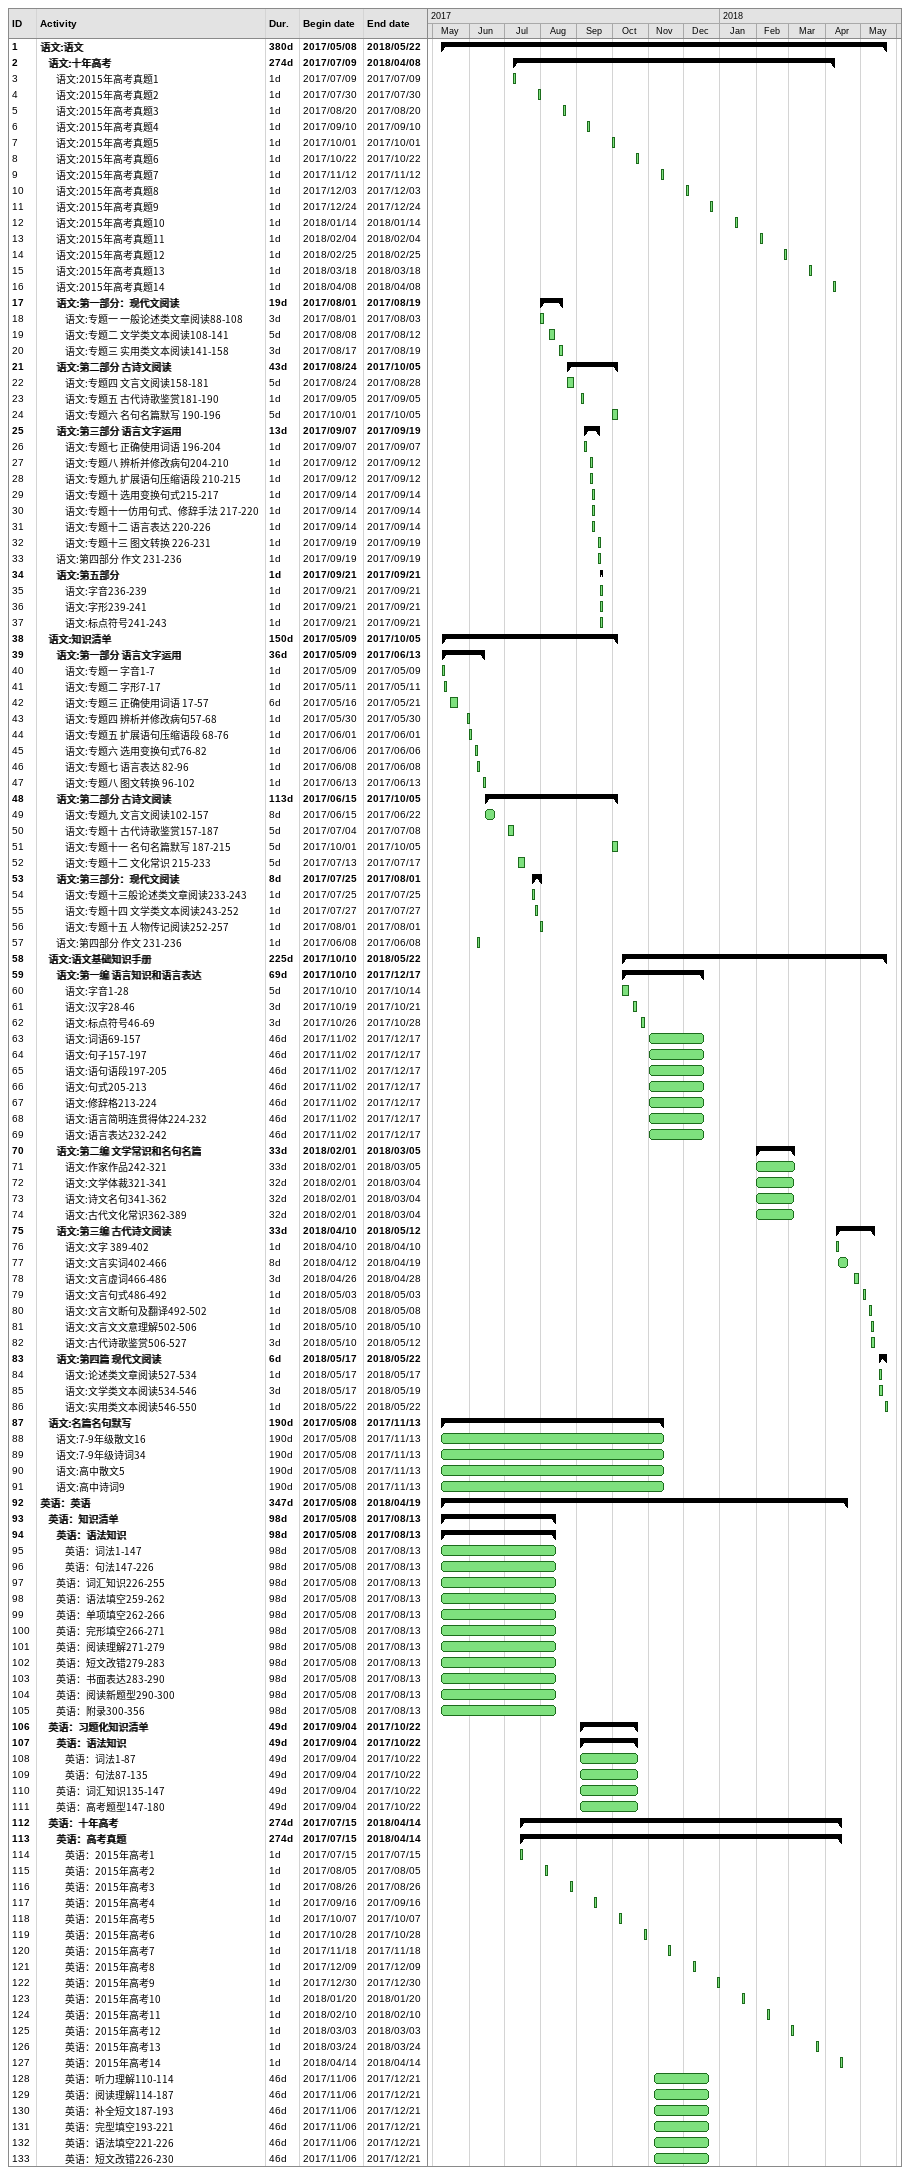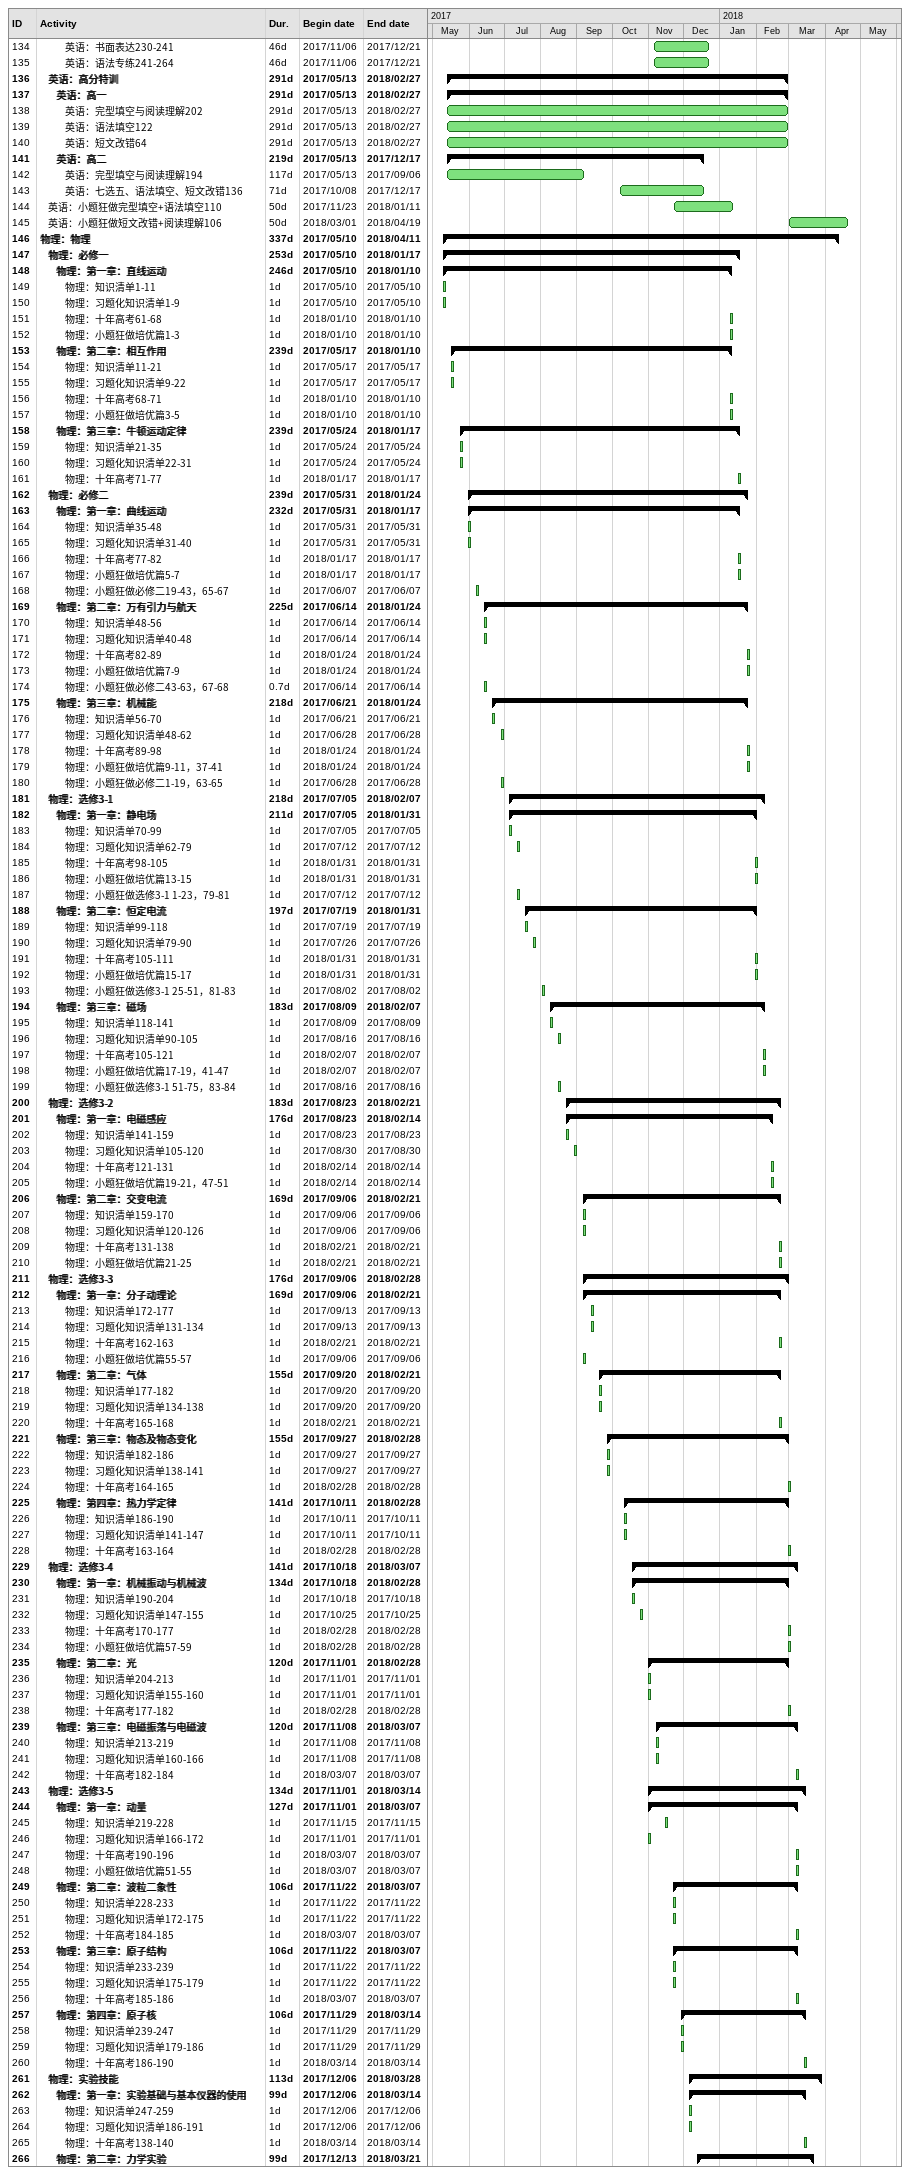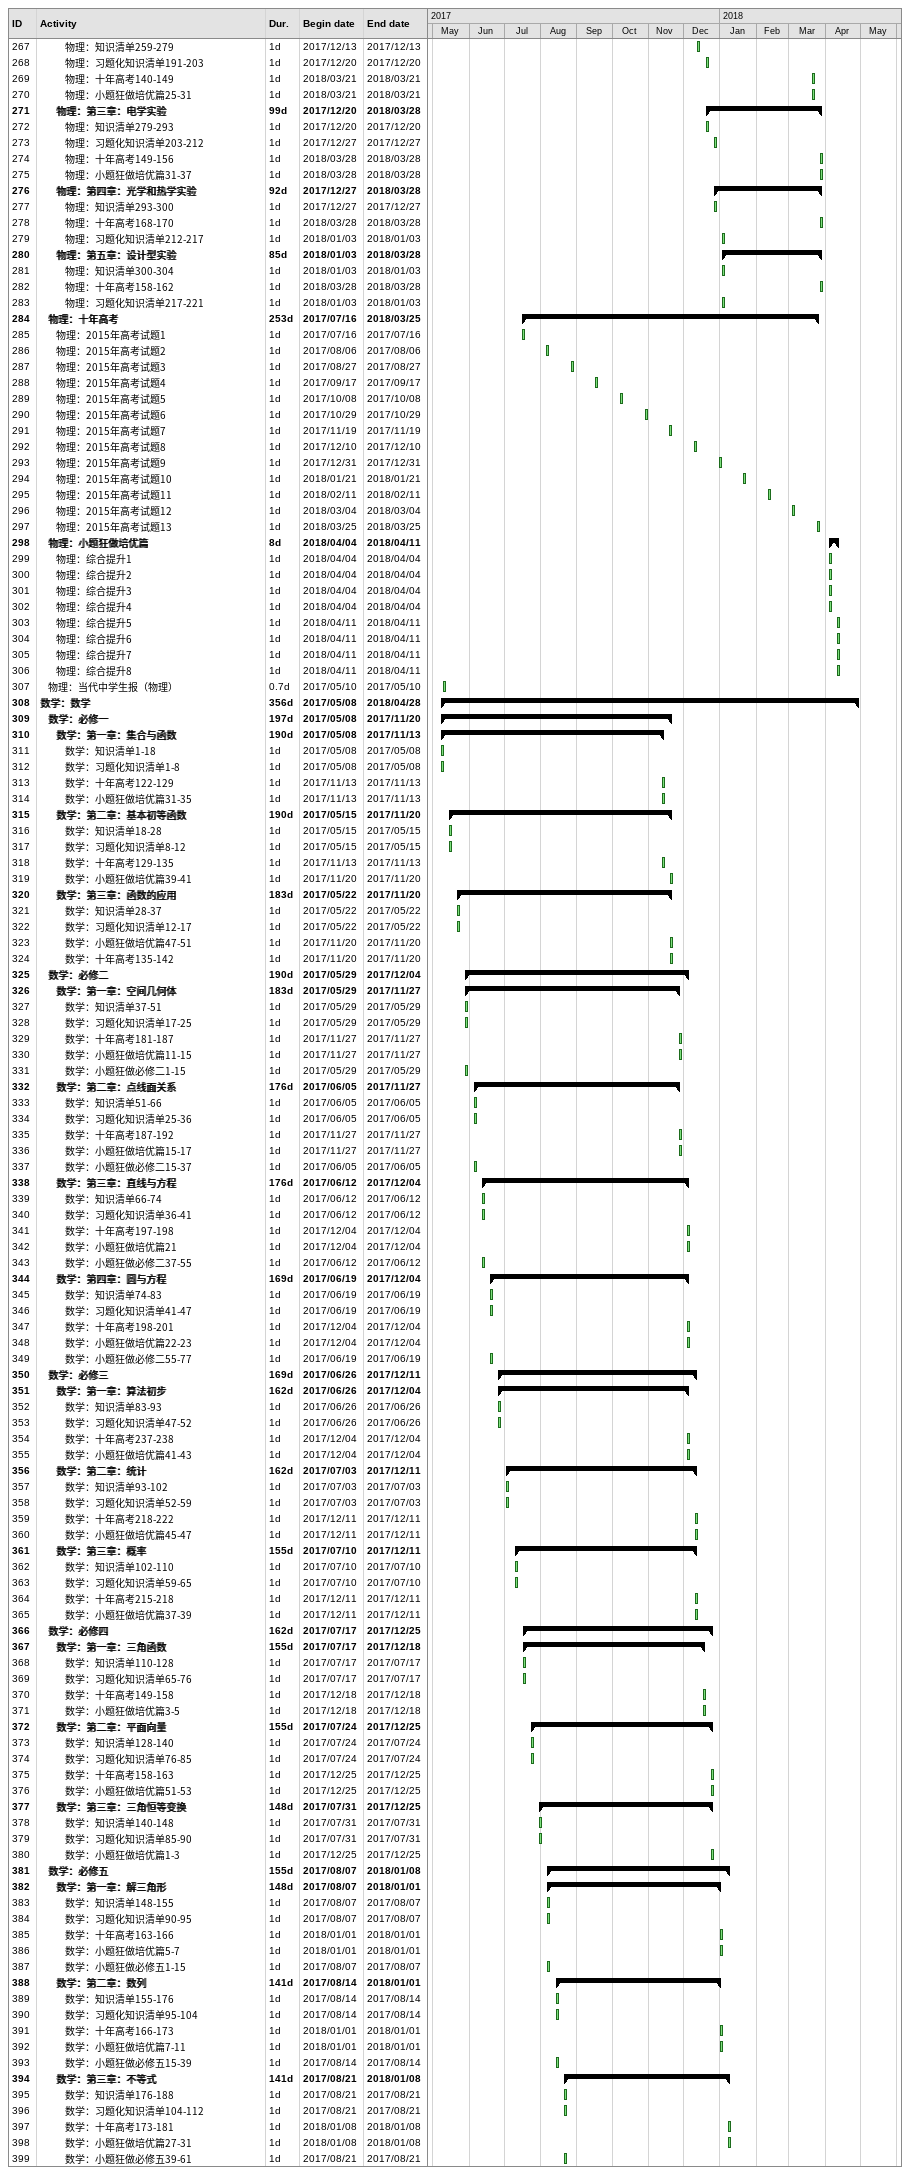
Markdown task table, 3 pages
| ID | Level | Task | Duration | Start | Finish |
|---|---|---|---|---|---|
| 1 | 1 | **语文:语文** | 380d | 2017-05-08 | 2018-05-22 |
| 2 | 2 | **语文:十年高考** | 274d | 2017-07-09 | 2018-04-08 |
| 3 | 3 | 语文:2015年高考真题1 | 1d | 2017-07-09 | 2017-07-09 |
| 4 | 3 | 语文:2015年高考真题2 | 1d | 2017-07-30 | 2017-07-30 |
| 5 | 3 | 语文:2015年高考真题3 | 1d | 2017-08-20 | 2017-08-20 |
| 6 | 3 | 语文:2015年高考真题4 | 1d | 2017-09-10 | 2017-09-10 |
| 7 | 3 | 语文:2015年高考真题5 | 1d | 2017-10-01 | 2017-10-01 |
| 8 | 3 | 语文:2015年高考真题6 | 1d | 2017-10-22 | 2017-10-22 |
| 9 | 3 | 语文:2015年高考真题7 | 1d | 2017-11-12 | 2017-11-12 |
| 10 | 3 | 语文:2015年高考真题8 | 1d | 2017-12-03 | 2017-12-03 |
| 11 | 3 | 语文:2015年高考真题9 | 1d | 2017-12-24 | 2017-12-24 |
| 12 | 3 | 语文:2015年高考真题10 | 1d | 2018-01-14 | 2018-01-14 |
| 13 | 3 | 语文:2015年高考真题11 | 1d | 2018-02-04 | 2018-02-04 |
| 14 | 3 | 语文:2015年高考真题12 | 1d | 2018-02-25 | 2018-02-25 |
| 15 | 3 | 语文:2015年高考真题13 | 1d | 2018-03-18 | 2018-03-18 |
| 16 | 3 | 语文:2015年高考真题14 | 1d | 2018-04-08 | 2018-04-08 |
| 17 | 3 | **语文:第一部分：现代文阅读** | 19d | 2017-08-01 | 2017-08-19 |
| 18 | 4 | 语文:专题一 一般论述类文章阅读88-108 | 3d | 2017-08-01 | 2017-08-03 |
| 19 | 4 | 语文:专题二 文学类文本阅读108-141 | 5d | 2017-08-08 | 2017-08-12 |
| 20 | 4 | 语文:专题三 实用类文本阅读141-158 | 3d | 2017-08-17 | 2017-08-19 |
| 21 | 3 | **语文:第二部分 古诗文阅读** | 43d | 2017-08-24 | 2017-10-05 |
| 22 | 4 | 语文:专题四 文言文阅读158-181 | 5d | 2017-08-24 | 2017-08-28 |
| 23 | 4 | 语文:专题五 古代诗歌鉴赏181-190 | 1d | 2017-09-05 | 2017-09-05 |
| 24 | 4 | 语文:专题六 名句名篇默写 190-196 | 5d | 2017-10-01 | 2017-10-05 |
| 25 | 3 | **语文:第三部分 语言文字运用** | 13d | 2017-09-07 | 2017-09-19 |
| 26 | 4 | 语文:专题七 正确使用词语 196-204 | 1d | 2017-09-07 | 2017-09-07 |
| 27 | 4 | 语文:专题八 辨析并修改病句204-210 | 1d | 2017-09-12 | 2017-09-12 |
| 28 | 4 | 语文:专题九 扩展语句压缩语段 210-215 | 1d | 2017-09-12 | 2017-09-12 |
| 29 | 4 | 语文:专题十 选用变换句式215-217 | 1d | 2017-09-14 | 2017-09-14 |
| 30 | 4 | 语文:专题十一仿用句式、修辞手法 217-220 | 1d | 2017-09-14 | 2017-09-14 |
| 31 | 4 | 语文:专题十二 语言表达 220-226 | 1d | 2017-09-14 | 2017-09-14 |
| 32 | 4 | 语文:专题十三 图文转换 226-231 | 1d | 2017-09-19 | 2017-09-19 |
| 33 | 3 | 语文:第四部分 作文 231-236 | 1d | 2017-09-19 | 2017-09-19 |
| 34 | 3 | **语文:第五部分** | 1d | 2017-09-21 | 2017-09-21 |
| 35 | 4 | 语文:字音236-239 | 1d | 2017-09-21 | 2017-09-21 |
| 36 | 4 | 语文:字形239-241 | 1d | 2017-09-21 | 2017-09-21 |
| 37 | 4 | 语文:标点符号241-243 | 1d | 2017-09-21 | 2017-09-21 |
| 38 | 2 | **语文:知识清单** | 150d | 2017-05-09 | 2017-10-05 |
| 39 | 3 | **语文:第一部分 语言文字运用** | 36d | 2017-05-09 | 2017-06-13 |
| 40 | 4 | 语文:专题一 字音1-7 | 1d | 2017-05-09 | 2017-05-09 |
| 41 | 4 | 语文:专题二 字形7-17 | 1d | 2017-05-11 | 2017-05-11 |
| 42 | 4 | 语文:专题三 正确使用词语 17-57 | 6d | 2017-05-16 | 2017-05-21 |
| 43 | 4 | 语文:专题四 辨析并修改病句57-68 | 1d | 2017-05-30 | 2017-05-30 |
| 44 | 4 | 语文:专题五 扩展语句压缩语段 68-76 | 1d | 2017-06-01 | 2017-06-01 |
| 45 | 4 | 语文:专题六 选用变换句式76-82 | 1d | 2017-06-06 | 2017-06-06 |
| 46 | 4 | 语文:专题七 语言表达 82-96 | 1d | 2017-06-08 | 2017-06-08 |
| 47 | 4 | 语文:专题八 图文转换 96-102 | 1d | 2017-06-13 | 2017-06-13 |
| 48 | 3 | **语文:第二部分 古诗文阅读** | 113d | 2017-06-15 | 2017-10-05 |
| 49 | 4 | 语文:专题九 文言文阅读102-157 | 8d | 2017-06-15 | 2017-06-22 |
| 50 | 4 | 语文:专题十 古代诗歌鉴赏157-187 | 5d | 2017-07-04 | 2017-07-08 |
| 51 | 4 | 语文:专题十一 名句名篇默写 187-215 | 5d | 2017-10-01 | 2017-10-05 |
| 52 | 4 | 语文:专题十二 文化常识 215-233 | 5d | 2017-07-13 | 2017-07-17 |
| 53 | 3 | **语文:第三部分：现代文阅读** | 8d | 2017-07-25 | 2017-08-01 |
| 54 | 4 | 语文:专题十三般论述类文章阅读233-243 | 1d | 2017-07-25 | 2017-07-25 |
| 55 | 4 | 语文:专题十四 文学类文本阅读243-252 | 1d | 2017-07-27 | 2017-07-27 |
| 56 | 4 | 语文:专题十五 人物传记阅读252-257 | 1d | 2017-08-01 | 2017-08-01 |
| 57 | 3 | 语文:第四部分 作文 231-236 | 1d | 2017-06-08 | 2017-06-08 |
| 58 | 2 | **语文:语文基础知识手册** | 225d | 2017-10-10 | 2018-05-22 |
| 59 | 3 | **语文:第一编 语言知识和语言表达** | 69d | 2017-10-10 | 2017-12-17 |
| 60 | 4 | 语文:字音1-28 | 5d | 2017-10-10 | 2017-10-14 |
| 61 | 4 | 语文:汉字28-46 | 3d | 2017-10-19 | 2017-10-21 |
| 62 | 4 | 语文:标点符号46-69 | 3d | 2017-10-26 | 2017-10-28 |
| 63 | 4 | 语文:词语69-157 | 46d | 2017-11-02 | 2017-12-17 |
| 64 | 4 | 语文:句子157-197 | 46d | 2017-11-02 | 2017-12-17 |
| 65 | 4 | 语文:语句语段197-205 | 46d | 2017-11-02 | 2017-12-17 |
| 66 | 4 | 语文:句式205-213 | 46d | 2017-11-02 | 2017-12-17 |
| 67 | 4 | 语文:修辞格213-224 | 46d | 2017-11-02 | 2017-12-17 |
| 68 | 4 | 语文:语言简明连贯得体224-232 | 46d | 2017-11-02 | 2017-12-17 |
| 69 | 4 | 语文:语言表达232-242 | 46d | 2017-11-02 | 2017-12-17 |
| 70 | 3 | **语文:第二编 文学常识和名句名篇** | 33d | 2018-02-01 | 2018-03-05 |
| 71 | 4 | 语文:作家作品242-321 | 33d | 2018-02-01 | 2018-03-05 |
| 72 | 4 | 语文:文学体裁321-341 | 32d | 2018-02-01 | 2018-03-04 |
| 73 | 4 | 语文:诗文名句341-362 | 32d | 2018-02-01 | 2018-03-04 |
| 74 | 4 | 语文:古代文化常识362-389 | 32d | 2018-02-01 | 2018-03-04 |
| 75 | 3 | **语文:第三编 古代诗文阅读** | 33d | 2018-04-10 | 2018-05-12 |
| 76 | 4 | 语文:文字 389-402 | 1d | 2018-04-10 | 2018-04-10 |
| 77 | 4 | 语文:文言实词402-466 | 8d | 2018-04-12 | 2018-04-19 |
| 78 | 4 | 语文:文言虚词466-486 | 3d | 2018-04-26 | 2018-04-28 |
| 79 | 4 | 语文:文言句式486-492 | 1d | 2018-05-03 | 2018-05-03 |
| 80 | 4 | 语文:文言文断句及翻译492-502 | 1d | 2018-05-08 | 2018-05-08 |
| 81 | 4 | 语文:文言文文意理解502-506 | 1d | 2018-05-10 | 2018-05-10 |
| 82 | 4 | 语文:古代诗歌鉴赏506-527 | 3d | 2018-05-10 | 2018-05-12 |
| 83 | 3 | **语文:第四篇 现代文阅读** | 6d | 2018-05-17 | 2018-05-22 |
| 84 | 4 | 语文:论述类文章阅读527-534 | 1d | 2018-05-17 | 2018-05-17 |
| 85 | 4 | 语文:文学类文本阅读534-546 | 3d | 2018-05-17 | 2018-05-19 |
| 86 | 4 | 语文:实用类文本阅读546-550 | 1d | 2018-05-22 | 2018-05-22 |
| 87 | 2 | **语文:名篇名句默写** | 190d | 2017-05-08 | 2017-11-13 |
| 88 | 3 | 语文:7-9年级散文16 | 190d | 2017-05-08 | 2017-11-13 |
| 89 | 3 | 语文:7-9年级诗词34 | 190d | 2017-05-08 | 2017-11-13 |
| 90 | 3 | 语文:高中散文5 | 190d | 2017-05-08 | 2017-11-13 |
| 91 | 3 | 语文:高中诗词9 | 190d | 2017-05-08 | 2017-11-13 |
| 92 | 1 | **英语：英语** | 347d | 2017-05-08 | 2018-04-19 |
| 93 | 2 | **英语：知识清单** | 98d | 2017-05-08 | 2017-08-13 |
| 94 | 3 | **英语：语法知识** | 98d | 2017-05-08 | 2017-08-13 |
| 95 | 4 | 英语：词法1-147 | 98d | 2017-05-08 | 2017-08-13 |
| 96 | 4 | 英语：句法147-226 | 98d | 2017-05-08 | 2017-08-13 |
| 97 | 3 | 英语：词汇知识226-255 | 98d | 2017-05-08 | 2017-08-13 |
| 98 | 3 | 英语：语法填空259-262 | 98d | 2017-05-08 | 2017-08-13 |
| 99 | 3 | 英语：单项填空262-266 | 98d | 2017-05-08 | 2017-08-13 |
| 100 | 3 | 英语：完形填空266-271 | 98d | 2017-05-08 | 2017-08-13 |
| 101 | 3 | 英语：阅读理解271-279 | 98d | 2017-05-08 | 2017-08-13 |
| 102 | 3 | 英语：短文改错279-283 | 98d | 2017-05-08 | 2017-08-13 |
| 103 | 3 | 英语：书面表达283-290 | 98d | 2017-05-08 | 2017-08-13 |
| 104 | 3 | 英语：阅读新题型290-300 | 98d | 2017-05-08 | 2017-08-13 |
| 105 | 3 | 英语：附录300-356 | 98d | 2017-05-08 | 2017-08-13 |
| 106 | 2 | **英语：习题化知识清单** | 49d | 2017-09-04 | 2017-10-22 |
| 107 | 3 | **英语：语法知识** | 49d | 2017-09-04 | 2017-10-22 |
| 108 | 4 | 英语：词法1-87 | 49d | 2017-09-04 | 2017-10-22 |
| 109 | 4 | 英语：句法87-135 | 49d | 2017-09-04 | 2017-10-22 |
| 110 | 3 | 英语：词汇知识135-147 | 49d | 2017-09-04 | 2017-10-22 |
| 111 | 3 | 英语：高考题型147-180 | 49d | 2017-09-04 | 2017-10-22 |
| 112 | 2 | **英语：十年高考** | 274d | 2017-07-15 | 2018-04-14 |
| 113 | 3 | **英语：高考真题** | 274d | 2017-07-15 | 2018-04-14 |
| 114 | 4 | 英语：2015年高考1 | 1d | 2017-07-15 | 2017-07-15 |
| 115 | 4 | 英语：2015年高考2 | 1d | 2017-08-05 | 2017-08-05 |
| 116 | 4 | 英语：2015年高考3 | 1d | 2017-08-26 | 2017-08-26 |
| 117 | 4 | 英语：2015年高考4 | 1d | 2017-09-16 | 2017-09-16 |
| 118 | 4 | 英语：2015年高考5 | 1d | 2017-10-07 | 2017-10-07 |
| 119 | 4 | 英语：2015年高考6 | 1d | 2017-10-28 | 2017-10-28 |
| 120 | 4 | 英语：2015年高考7 | 1d | 2017-11-18 | 2017-11-18 |
| 121 | 4 | 英语：2015年高考8 | 1d | 2017-12-09 | 2017-12-09 |
| 122 | 4 | 英语：2015年高考9 | 1d | 2017-12-30 | 2017-12-30 |
| 123 | 4 | 英语：2015年高考10 | 1d | 2018-01-20 | 2018-01-20 |
| 124 | 4 | 英语：2015年高考11 | 1d | 2018-02-10 | 2018-02-10 |
| 125 | 4 | 英语：2015年高考12 | 1d | 2018-03-03 | 2018-03-03 |
| 126 | 4 | 英语：2015年高考13 | 1d | 2018-03-24 | 2018-03-24 |
| 127 | 4 | 英语：2015年高考14 | 1d | 2018-04-14 | 2018-04-14 |
| 128 | 4 | 英语：听力理解110-114 | 46d | 2017-11-06 | 2017-12-21 |
| 129 | 4 | 英语：阅读理解114-187 | 46d | 2017-11-06 | 2017-12-21 |
| 130 | 4 | 英语：补全短文187-193 | 46d | 2017-11-06 | 2017-12-21 |
| 131 | 4 | 英语：完型填空193-221 | 46d | 2017-11-06 | 2017-12-21 |
| 132 | 4 | 英语：语法填空221-226 | 46d | 2017-11-06 | 2017-12-21 |
| 133 | 4 | 英语：短文改错226-230 | 46d | 2017-11-06 | 2017-12-21 |
| 134 | 4 | 英语：书面表达230-241 | 46d | 2017-11-06 | 2017-12-21 |
| 135 | 4 | 英语：语法专练241-264 | 46d | 2017-11-06 | 2017-12-21 |
| 136 | 2 | **英语：高分特训** | 291d | 2017-05-13 | 2018-02-27 |
| 137 | 3 | **英语：高一** | 291d | 2017-05-13 | 2018-02-27 |
| 138 | 4 | 英语：完型填空与阅读理解202 | 291d | 2017-05-13 | 2018-02-27 |
| 139 | 4 | 英语：语法填空122 | 291d | 2017-05-13 | 2018-02-27 |
| 140 | 4 | 英语：短文改错64 | 291d | 2017-05-13 | 2018-02-27 |
| 141 | 3 | **英语：高二** | 219d | 2017-05-13 | 2017-12-17 |
| 142 | 4 | 英语：完型填空与阅读理解194 | 117d | 2017-05-13 | 2017-09-06 |
| 143 | 4 | 英语：七选五、语法填空、短文改错136 | 71d | 2017-10-08 | 2017-12-17 |
| 144 | 2 | 英语：小题狂做完型填空+语法填空110 | 50d | 2017-11-23 | 2018-01-11 |
| 145 | 2 | 英语：小题狂做短文改错+阅读理解106 | 50d | 2018-03-01 | 2018-04-19 |
| 146 | 1 | **物理：物理** | 337d | 2017-05-10 | 2018-04-11 |
| 147 | 2 | **物理：必修一** | 253d | 2017-05-10 | 2018-01-17 |
| 148 | 3 | **物理：第一章：直线运动** | 246d | 2017-05-10 | 2018-01-10 |
| 149 | 4 | 物理：知识清单1-11 | 1d | 2017-05-10 | 2017-05-10 |
| 150 | 4 | 物理：习题化知识清单1-9 | 1d | 2017-05-10 | 2017-05-10 |
| 151 | 4 | 物理：十年高考61-68 | 1d | 2018-01-10 | 2018-01-10 |
| 152 | 4 | 物理：小题狂做培优篇1-3 | 1d | 2018-01-10 | 2018-01-10 |
| 153 | 3 | **物理：第二章：相互作用** | 239d | 2017-05-17 | 2018-01-10 |
| 154 | 4 | 物理：知识清单11-21 | 1d | 2017-05-17 | 2017-05-17 |
| 155 | 4 | 物理：习题化知识清单9-22 | 1d | 2017-05-17 | 2017-05-17 |
| 156 | 4 | 物理：十年高考68-71 | 1d | 2018-01-10 | 2018-01-10 |
| 157 | 4 | 物理：小题狂做培优篇3-5 | 1d | 2018-01-10 | 2018-01-10 |
| 158 | 3 | **物理：第三章：牛顿运动定律** | 239d | 2017-05-24 | 2018-01-17 |
| 159 | 4 | 物理：知识清单21-35 | 1d | 2017-05-24 | 2017-05-24 |
| 160 | 4 | 物理：习题化知识清单22-31 | 1d | 2017-05-24 | 2017-05-24 |
| 161 | 4 | 物理：十年高考71-77 | 1d | 2018-01-17 | 2018-01-17 |
| 162 | 2 | **物理：必修二** | 239d | 2017-05-31 | 2018-01-24 |
| 163 | 3 | **物理：第一章：曲线运动** | 232d | 2017-05-31 | 2018-01-17 |
| 164 | 4 | 物理：知识清单35-48 | 1d | 2017-05-31 | 2017-05-31 |
| 165 | 4 | 物理：习题化知识清单31-40 | 1d | 2017-05-31 | 2017-05-31 |
| 166 | 4 | 物理：十年高考77-82 | 1d | 2018-01-17 | 2018-01-17 |
| 167 | 4 | 物理：小题狂做培优篇5-7 | 1d | 2018-01-17 | 2018-01-17 |
| 168 | 4 | 物理：小题狂做必修二19-43，65-67 | 1d | 2017-06-07 | 2017-06-07 |
| 169 | 3 | **物理：第二章：万有引力与航天** | 225d | 2017-06-14 | 2018-01-24 |
| 170 | 4 | 物理：知识清单48-56 | 1d | 2017-06-14 | 2017-06-14 |
| 171 | 4 | 物理：习题化知识清单40-48 | 1d | 2017-06-14 | 2017-06-14 |
| 172 | 4 | 物理：十年高考82-89 | 1d | 2018-01-24 | 2018-01-24 |
| 173 | 4 | 物理：小题狂做培优篇7-9 | 1d | 2018-01-24 | 2018-01-24 |
| 174 | 4 | 物理：小题狂做必修二43-63，67-68 | 0.7d | 2017-06-14 | 2017-06-14 |
| 175 | 3 | **物理：第三章：机械能** | 218d | 2017-06-21 | 2018-01-24 |
| 176 | 4 | 物理：知识清单56-70 | 1d | 2017-06-21 | 2017-06-21 |
| 177 | 4 | 物理：习题化知识清单48-62 | 1d | 2017-06-28 | 2017-06-28 |
| 178 | 4 | 物理：十年高考89-98 | 1d | 2018-01-24 | 2018-01-24 |
| 179 | 4 | 物理：小题狂做培优篇9-11，37-41 | 1d | 2018-01-24 | 2018-01-24 |
| 180 | 4 | 物理：小题狂做必修二1-19，63-65 | 1d | 2017-06-28 | 2017-06-28 |
| 181 | 2 | **物理：选修3-1** | 218d | 2017-07-05 | 2018-02-07 |
| 182 | 3 | **物理：第一章：静电场** | 211d | 2017-07-05 | 2018-01-31 |
| 183 | 4 | 物理：知识清单70-99 | 1d | 2017-07-05 | 2017-07-05 |
| 184 | 4 | 物理：习题化知识清单62-79 | 1d | 2017-07-12 | 2017-07-12 |
| 185 | 4 | 物理：十年高考98-105 | 1d | 2018-01-31 | 2018-01-31 |
| 186 | 4 | 物理：小题狂做培优篇13-15 | 1d | 2018-01-31 | 2018-01-31 |
| 187 | 4 | 物理：小题狂做选修3-1 1-23，79-81 | 1d | 2017-07-12 | 2017-07-12 |
| 188 | 3 | **物理：第二章：恒定电流** | 197d | 2017-07-19 | 2018-01-31 |
| 189 | 4 | 物理：知识清单99-118 | 1d | 2017-07-19 | 2017-07-19 |
| 190 | 4 | 物理：习题化知识清单79-90 | 1d | 2017-07-26 | 2017-07-26 |
| 191 | 4 | 物理：十年高考105-111 | 1d | 2018-01-31 | 2018-01-31 |
| 192 | 4 | 物理：小题狂做培优篇15-17 | 1d | 2018-01-31 | 2018-01-31 |
| 193 | 4 | 物理：小题狂做选修3-1 25-51，81-83 | 1d | 2017-08-02 | 2017-08-02 |
| 194 | 3 | **物理：第三章：磁场** | 183d | 2017-08-09 | 2018-02-07 |
| 195 | 4 | 物理：知识清单118-141 | 1d | 2017-08-09 | 2017-08-09 |
| 196 | 4 | 物理：习题化知识清单90-105 | 1d | 2017-08-16 | 2017-08-16 |
| 197 | 4 | 物理：十年高考105-121 | 1d | 2018-02-07 | 2018-02-07 |
| 198 | 4 | 物理：小题狂做培优篇17-19，41-47 | 1d | 2018-02-07 | 2018-02-07 |
| 199 | 4 | 物理：小题狂做选修3-1 51-75，83-84 | 1d | 2017-08-16 | 2017-08-16 |
| 200 | 2 | **物理：选修3-2** | 183d | 2017-08-23 | 2018-02-21 |
| 201 | 3 | **物理：第一章：电磁感应** | 176d | 2017-08-23 | 2018-02-14 |
| 202 | 4 | 物理：知识清单141-159 | 1d | 2017-08-23 | 2017-08-23 |
| 203 | 4 | 物理：习题化知识清单105-120 | 1d | 2017-08-30 | 2017-08-30 |
| 204 | 4 | 物理：十年高考121-131 | 1d | 2018-02-14 | 2018-02-14 |
| 205 | 4 | 物理：小题狂做培优篇19-21，47-51 | 1d | 2018-02-14 | 2018-02-14 |
| 206 | 3 | **物理：第二章：交变电流** | 169d | 2017-09-06 | 2018-02-21 |
| 207 | 4 | 物理：知识清单159-170 | 1d | 2017-09-06 | 2017-09-06 |
| 208 | 4 | 物理：习题化知识清单120-126 | 1d | 2017-09-06 | 2017-09-06 |
| 209 | 4 | 物理：十年高考131-138 | 1d | 2018-02-21 | 2018-02-21 |
| 210 | 4 | 物理：小题狂做培优篇21-25 | 1d | 2018-02-21 | 2018-02-21 |
| 211 | 2 | **物理：选修3-3** | 176d | 2017-09-06 | 2018-02-28 |
| 212 | 3 | **物理：第一章：分子动理论** | 169d | 2017-09-06 | 2018-02-21 |
| 213 | 4 | 物理：知识清单172-177 | 1d | 2017-09-13 | 2017-09-13 |
| 214 | 4 | 物理：习题化知识清单131-134 | 1d | 2017-09-13 | 2017-09-13 |
| 215 | 4 | 物理：十年高考162-163 | 1d | 2018-02-21 | 2018-02-21 |
| 216 | 4 | 物理：小题狂做培优篇55-57 | 1d | 2017-09-06 | 2017-09-06 |
| 217 | 3 | **物理：第二章：气体** | 155d | 2017-09-20 | 2018-02-21 |
| 218 | 4 | 物理：知识清单177-182 | 1d | 2017-09-20 | 2017-09-20 |
| 219 | 4 | 物理：习题化知识清单134-138 | 1d | 2017-09-20 | 2017-09-20 |
| 220 | 4 | 物理：十年高考165-168 | 1d | 2018-02-21 | 2018-02-21 |
| 221 | 3 | **物理：第三章：物态及物态变化** | 155d | 2017-09-27 | 2018-02-28 |
| 222 | 4 | 物理：知识清单182-186 | 1d | 2017-09-27 | 2017-09-27 |
| 223 | 4 | 物理：习题化知识清单138-141 | 1d | 2017-09-27 | 2017-09-27 |
| 224 | 4 | 物理：十年高考164-165 | 1d | 2018-02-28 | 2018-02-28 |
| 225 | 3 | **物理：第四章：热力学定律** | 141d | 2017-10-11 | 2018-02-28 |
| 226 | 4 | 物理：知识清单186-190 | 1d | 2017-10-11 | 2017-10-11 |
| 227 | 4 | 物理：习题化知识清单141-147 | 1d | 2017-10-11 | 2017-10-11 |
| 228 | 4 | 物理：十年高考163-164 | 1d | 2018-02-28 | 2018-02-28 |
| 229 | 2 | **物理：选修3-4** | 141d | 2017-10-18 | 2018-03-07 |
| 230 | 3 | **物理：第一章：机械振动与机械波** | 134d | 2017-10-18 | 2018-02-28 |
| 231 | 4 | 物理：知识清单190-204 | 1d | 2017-10-18 | 2017-10-18 |
| 232 | 4 | 物理：习题化知识清单147-155 | 1d | 2017-10-25 | 2017-10-25 |
| 233 | 4 | 物理：十年高考170-177 | 1d | 2018-02-28 | 2018-02-28 |
| 234 | 4 | 物理：小题狂做培优篇57-59 | 1d | 2018-02-28 | 2018-02-28 |
| 235 | 3 | **物理：第二章：光** | 120d | 2017-11-01 | 2018-02-28 |
| 236 | 4 | 物理：知识清单204-213 | 1d | 2017-11-01 | 2017-11-01 |
| 237 | 4 | 物理：习题化知识清单155-160 | 1d | 2017-11-01 | 2017-11-01 |
| 238 | 4 | 物理：十年高考177-182 | 1d | 2018-02-28 | 2018-02-28 |
| 239 | 3 | **物理：第三章：电磁振荡与电磁波** | 120d | 2017-11-08 | 2018-03-07 |
| 240 | 4 | 物理：知识清单213-219 | 1d | 2017-11-08 | 2017-11-08 |
| 241 | 4 | 物理：习题化知识清单160-166 | 1d | 2017-11-08 | 2017-11-08 |
| 242 | 4 | 物理：十年高考182-184 | 1d | 2018-03-07 | 2018-03-07 |
| 243 | 2 | **物理：选修3-5** | 134d | 2017-11-01 | 2018-03-14 |
| 244 | 3 | **物理：第一章：动量** | 127d | 2017-11-01 | 2018-03-07 |
| 245 | 4 | 物理：知识清单219-228 | 1d | 2017-11-15 | 2017-11-15 |
| 246 | 4 | 物理：习题化知识清单166-172 | 1d | 2017-11-01 | 2017-11-01 |
| 247 | 4 | 物理：十年高考190-196 | 1d | 2018-03-07 | 2018-03-07 |
| 248 | 4 | 物理：小题狂做培优篇51-55 | 1d | 2018-03-07 | 2018-03-07 |
| 249 | 3 | **物理：第二章：波粒二象性** | 106d | 2017-11-22 | 2018-03-07 |
| 250 | 4 | 物理：知识清单228-233 | 1d | 2017-11-22 | 2017-11-22 |
| 251 | 4 | 物理：习题化知识清单172-175 | 1d | 2017-11-22 | 2017-11-22 |
| 252 | 4 | 物理：十年高考184-185 | 1d | 2018-03-07 | 2018-03-07 |
| 253 | 3 | **物理：第三章：原子结构** | 106d | 2017-11-22 | 2018-03-07 |
| 254 | 4 | 物理：知识清单233-239 | 1d | 2017-11-22 | 2017-11-22 |
| 255 | 4 | 物理：习题化知识清单175-179 | 1d | 2017-11-22 | 2017-11-22 |
| 256 | 4 | 物理：十年高考185-186 | 1d | 2018-03-07 | 2018-03-07 |
| 257 | 3 | **物理：第四章：原子核** | 106d | 2017-11-29 | 2018-03-14 |
| 258 | 4 | 物理：知识清单239-247 | 1d | 2017-11-29 | 2017-11-29 |
| 259 | 4 | 物理：习题化知识清单179-186 | 1d | 2017-11-29 | 2017-11-29 |
| 260 | 4 | 物理：十年高考186-190 | 1d | 2018-03-14 | 2018-03-14 |
| 261 | 2 | **物理：实验技能** | 113d | 2017-12-06 | 2018-03-28 |
| 262 | 3 | **物理：第一章：实验基础与基本仪器的使用** | 99d | 2017-12-06 | 2018-03-14 |
| 263 | 4 | 物理：知识清单247-259 | 1d | 2017-12-06 | 2017-12-06 |
| 264 | 4 | 物理：习题化知识清单186-191 | 1d | 2017-12-06 | 2017-12-06 |
| 265 | 4 | 物理：十年高考138-140 | 1d | 2018-03-14 | 2018-03-14 |
| 266 | 3 | **物理：第二章：力学实验** | 99d | 2017-12-13 | 2018-03-21 |
| 267 | 4 | 物理：知识清单259-279 | 1d | 2017-12-13 | 2017-12-13 |
| 268 | 4 | 物理：习题化知识清单191-203 | 1d | 2017-12-20 | 2017-12-20 |
| 269 | 4 | 物理：十年高考140-149 | 1d | 2018-03-21 | 2018-03-21 |
| 270 | 4 | 物理：小题狂做培优篇25-31 | 1d | 2018-03-21 | 2018-03-21 |
| 271 | 3 | **物理：第三章：电学实验** | 99d | 2017-12-20 | 2018-03-28 |
| 272 | 4 | 物理：知识清单279-293 | 1d | 2017-12-20 | 2017-12-20 |
| 273 | 4 | 物理：习题化知识清单203-212 | 1d | 2017-12-27 | 2017-12-27 |
| 274 | 4 | 物理：十年高考149-156 | 1d | 2018-03-28 | 2018-03-28 |
| 275 | 4 | 物理：小题狂做培优篇31-37 | 1d | 2018-03-28 | 2018-03-28 |
| 276 | 3 | **物理：第四章：光学和热学实验** | 92d | 2017-12-27 | 2018-03-28 |
| 277 | 4 | 物理：知识清单293-300 | 1d | 2017-12-27 | 2017-12-27 |
| 278 | 4 | 物理：十年高考168-170 | 1d | 2018-03-28 | 2018-03-28 |
| 279 | 4 | 物理：习题化知识清单212-217 | 1d | 2018-01-03 | 2018-01-03 |
| 280 | 3 | **物理：第五章：设计型实验** | 85d | 2018-01-03 | 2018-03-28 |
| 281 | 4 | 物理：知识清单300-304 | 1d | 2018-01-03 | 2018-01-03 |
| 282 | 4 | 物理：十年高考158-162 | 1d | 2018-03-28 | 2018-03-28 |
| 283 | 4 | 物理：习题化知识清单217-221 | 1d | 2018-01-03 | 2018-01-03 |
| 284 | 2 | **物理：十年高考** | 253d | 2017-07-16 | 2018-03-25 |
| 285 | 3 | 物理：2015年高考试题1 | 1d | 2017-07-16 | 2017-07-16 |
| 286 | 3 | 物理：2015年高考试题2 | 1d | 2017-08-06 | 2017-08-06 |
| 287 | 3 | 物理：2015年高考试题3 | 1d | 2017-08-27 | 2017-08-27 |
| 288 | 3 | 物理：2015年高考试题4 | 1d | 2017-09-17 | 2017-09-17 |
| 289 | 3 | 物理：2015年高考试题5 | 1d | 2017-10-08 | 2017-10-08 |
| 290 | 3 | 物理：2015年高考试题6 | 1d | 2017-10-29 | 2017-10-29 |
| 291 | 3 | 物理：2015年高考试题7 | 1d | 2017-11-19 | 2017-11-19 |
| 292 | 3 | 物理：2015年高考试题8 | 1d | 2017-12-10 | 2017-12-10 |
| 293 | 3 | 物理：2015年高考试题9 | 1d | 2017-12-31 | 2017-12-31 |
| 294 | 3 | 物理：2015年高考试题10 | 1d | 2018-01-21 | 2018-01-21 |
| 295 | 3 | 物理：2015年高考试题11 | 1d | 2018-02-11 | 2018-02-11 |
| 296 | 3 | 物理：2015年高考试题12 | 1d | 2018-03-04 | 2018-03-04 |
| 297 | 3 | 物理：2015年高考试题13 | 1d | 2018-03-25 | 2018-03-25 |
| 298 | 2 | **物理：小题狂做培优篇** | 8d | 2018-04-04 | 2018-04-11 |
| 299 | 3 | 物理：综合提升1 | 1d | 2018-04-04 | 2018-04-04 |
| 300 | 3 | 物理：综合提升2 | 1d | 2018-04-04 | 2018-04-04 |
| 301 | 3 | 物理：综合提升3 | 1d | 2018-04-04 | 2018-04-04 |
| 302 | 3 | 物理：综合提升4 | 1d | 2018-04-04 | 2018-04-04 |
| 303 | 3 | 物理：综合提升5 | 1d | 2018-04-11 | 2018-04-11 |
| 304 | 3 | 物理：综合提升6 | 1d | 2018-04-11 | 2018-04-11 |
| 305 | 3 | 物理：综合提升7 | 1d | 2018-04-11 | 2018-04-11 |
| 306 | 3 | 物理：综合提升8 | 1d | 2018-04-11 | 2018-04-11 |
| 307 | 2 | 物理：当代中学生报（物理） | 0.7d | 2017-05-10 | 2017-05-10 |
| 308 | 1 | **数学：数学** | 356d | 2017-05-08 | 2018-04-28 |
| 309 | 2 | **数学：必修一** | 197d | 2017-05-08 | 2017-11-20 |
| 310 | 3 | **数学：第一章：集合与函数** | 190d | 2017-05-08 | 2017-11-13 |
| 311 | 4 | 数学：知识清单1-18 | 1d | 2017-05-08 | 2017-05-08 |
| 312 | 4 | 数学：习题化知识清单1-8 | 1d | 2017-05-08 | 2017-05-08 |
| 313 | 4 | 数学：十年高考122-129 | 1d | 2017-11-13 | 2017-11-13 |
| 314 | 4 | 数学：小题狂做培优篇31-35 | 1d | 2017-11-13 | 2017-11-13 |
| 315 | 3 | **数学：第二章：基本初等函数** | 190d | 2017-05-15 | 2017-11-20 |
| 316 | 4 | 数学：知识清单18-28 | 1d | 2017-05-15 | 2017-05-15 |
| 317 | 4 | 数学：习题化知识清单8-12 | 1d | 2017-05-15 | 2017-05-15 |
| 318 | 4 | 数学：十年高考129-135 | 1d | 2017-11-13 | 2017-11-13 |
| 319 | 4 | 数学：小题狂做培优篇39-41 | 1d | 2017-11-20 | 2017-11-20 |
| 320 | 3 | **数学：第三章：函数的应用** | 183d | 2017-05-22 | 2017-11-20 |
| 321 | 4 | 数学：知识清单28-37 | 1d | 2017-05-22 | 2017-05-22 |
| 322 | 4 | 数学：习题化知识清单12-17 | 1d | 2017-05-22 | 2017-05-22 |
| 323 | 4 | 数学：小题狂做培优篇47-51 | 1d | 2017-11-20 | 2017-11-20 |
| 324 | 4 | 数学：十年高考135-142 | 1d | 2017-11-20 | 2017-11-20 |
| 325 | 2 | **数学：必修二** | 190d | 2017-05-29 | 2017-12-04 |
| 326 | 3 | **数学：第一章：空间几何体** | 183d | 2017-05-29 | 2017-11-27 |
| 327 | 4 | 数学：知识清单37-51 | 1d | 2017-05-29 | 2017-05-29 |
| 328 | 4 | 数学：习题化知识清单17-25 | 1d | 2017-05-29 | 2017-05-29 |
| 329 | 4 | 数学：十年高考181-187 | 1d | 2017-11-27 | 2017-11-27 |
| 330 | 4 | 数学：小题狂做培优篇11-15 | 1d | 2017-11-27 | 2017-11-27 |
| 331 | 4 | 数学：小题狂做必修二1-15 | 1d | 2017-05-29 | 2017-05-29 |
| 332 | 3 | **数学：第二章：点线面关系** | 176d | 2017-06-05 | 2017-11-27 |
| 333 | 4 | 数学：知识清单51-66 | 1d | 2017-06-05 | 2017-06-05 |
| 334 | 4 | 数学：习题化知识清单25-36 | 1d | 2017-06-05 | 2017-06-05 |
| 335 | 4 | 数学：十年高考187-192 | 1d | 2017-11-27 | 2017-11-27 |
| 336 | 4 | 数学：小题狂做培优篇15-17 | 1d | 2017-11-27 | 2017-11-27 |
| 337 | 4 | 数学：小题狂做必修二15-37 | 1d | 2017-06-05 | 2017-06-05 |
| 338 | 3 | **数学：第三章：直线与方程** | 176d | 2017-06-12 | 2017-12-04 |
| 339 | 4 | 数学：知识清单66-74 | 1d | 2017-06-12 | 2017-06-12 |
| 340 | 4 | 数学：习题化知识清单36-41 | 1d | 2017-06-12 | 2017-06-12 |
| 341 | 4 | 数学：十年高考197-198 | 1d | 2017-12-04 | 2017-12-04 |
| 342 | 4 | 数学：小题狂做培优篇21 | 1d | 2017-12-04 | 2017-12-04 |
| 343 | 4 | 数学：小题狂做必修二37-55 | 1d | 2017-06-12 | 2017-06-12 |
| 344 | 3 | **数学：第四章：圆与方程** | 169d | 2017-06-19 | 2017-12-04 |
| 345 | 4 | 数学：知识清单74-83 | 1d | 2017-06-19 | 2017-06-19 |
| 346 | 4 | 数学：习题化知识清单41-47 | 1d | 2017-06-19 | 2017-06-19 |
| 347 | 4 | 数学：十年高考198-201 | 1d | 2017-12-04 | 2017-12-04 |
| 348 | 4 | 数学：小题狂做培优篇22-23 | 1d | 2017-12-04 | 2017-12-04 |
| 349 | 4 | 数学：小题狂做必修二55-77 | 1d | 2017-06-19 | 2017-06-19 |
| 350 | 2 | **数学：必修三** | 169d | 2017-06-26 | 2017-12-11 |
| 351 | 3 | **数学：第一章：算法初步** | 162d | 2017-06-26 | 2017-12-04 |
| 352 | 4 | 数学：知识清单83-93 | 1d | 2017-06-26 | 2017-06-26 |
| 353 | 4 | 数学：习题化知识清单47-52 | 1d | 2017-06-26 | 2017-06-26 |
| 354 | 4 | 数学：十年高考237-238 | 1d | 2017-12-04 | 2017-12-04 |
| 355 | 4 | 数学：小题狂做培优篇41-43 | 1d | 2017-12-04 | 2017-12-04 |
| 356 | 3 | **数学：第二章：统计** | 162d | 2017-07-03 | 2017-12-11 |
| 357 | 4 | 数学：知识清单93-102 | 1d | 2017-07-03 | 2017-07-03 |
| 358 | 4 | 数学：习题化知识清单52-59 | 1d | 2017-07-03 | 2017-07-03 |
| 359 | 4 | 数学：十年高考218-222 | 1d | 2017-12-11 | 2017-12-11 |
| 360 | 4 | 数学：小题狂做培优篇45-47 | 1d | 2017-12-11 | 2017-12-11 |
| 361 | 3 | **数学：第三章：概率** | 155d | 2017-07-10 | 2017-12-11 |
| 362 | 4 | 数学：知识清单102-110 | 1d | 2017-07-10 | 2017-07-10 |
| 363 | 4 | 数学：习题化知识清单59-65 | 1d | 2017-07-10 | 2017-07-10 |
| 364 | 4 | 数学：十年高考215-218 | 1d | 2017-12-11 | 2017-12-11 |
| 365 | 4 | 数学：小题狂做培优篇37-39 | 1d | 2017-12-11 | 2017-12-11 |
| 366 | 2 | **数学：必修四** | 162d | 2017-07-17 | 2017-12-25 |
| 367 | 3 | **数学：第一章：三角函数** | 155d | 2017-07-17 | 2017-12-18 |
| 368 | 4 | 数学：知识清单110-128 | 1d | 2017-07-17 | 2017-07-17 |
| 369 | 4 | 数学：习题化知识清单65-76 | 1d | 2017-07-17 | 2017-07-17 |
| 370 | 4 | 数学：十年高考149-158 | 1d | 2017-12-18 | 2017-12-18 |
| 371 | 4 | 数学：小题狂做培优篇3-5 | 1d | 2017-12-18 | 2017-12-18 |
| 372 | 3 | **数学：第二章：平面向量** | 155d | 2017-07-24 | 2017-12-25 |
| 373 | 4 | 数学：知识清单128-140 | 1d | 2017-07-24 | 2017-07-24 |
| 374 | 4 | 数学：习题化知识清单76-85 | 1d | 2017-07-24 | 2017-07-24 |
| 375 | 4 | 数学：十年高考158-163 | 1d | 2017-12-25 | 2017-12-25 |
| 376 | 4 | 数学：小题狂做培优篇51-53 | 1d | 2017-12-25 | 2017-12-25 |
| 377 | 3 | **数学：第三章：三角恒等变换** | 148d | 2017-07-31 | 2017-12-25 |
| 378 | 4 | 数学：知识清单140-148 | 1d | 2017-07-31 | 2017-07-31 |
| 379 | 4 | 数学：习题化知识清单85-90 | 1d | 2017-07-31 | 2017-07-31 |
| 380 | 4 | 数学：小题狂做培优篇1-3 | 1d | 2017-12-25 | 2017-12-25 |
| 381 | 2 | **数学：必修五** | 155d | 2017-08-07 | 2018-01-08 |
| 382 | 3 | **数学：第一章：解三角形** | 148d | 2017-08-07 | 2018-01-01 |
| 383 | 4 | 数学：知识清单148-155 | 1d | 2017-08-07 | 2017-08-07 |
| 384 | 4 | 数学：习题化知识清单90-95 | 1d | 2017-08-07 | 2017-08-07 |
| 385 | 4 | 数学：十年高考163-166 | 1d | 2018-01-01 | 2018-01-01 |
| 386 | 4 | 数学：小题狂做培优篇5-7 | 1d | 2018-01-01 | 2018-01-01 |
| 387 | 4 | 数学：小题狂做必修五1-15 | 1d | 2017-08-07 | 2017-08-07 |
| 388 | 3 | **数学：第二章：数列** | 141d | 2017-08-14 | 2018-01-01 |
| 389 | 4 | 数学：知识清单155-176 | 1d | 2017-08-14 | 2017-08-14 |
| 390 | 4 | 数学：习题化知识清单95-104 | 1d | 2017-08-14 | 2017-08-14 |
| 391 | 4 | 数学：十年高考166-173 | 1d | 2018-01-01 | 2018-01-01 |
| 392 | 4 | 数学：小题狂做培优篇7-11 | 1d | 2018-01-01 | 2018-01-01 |
| 393 | 4 | 数学：小题狂做必修五15-39 | 1d | 2017-08-14 | 2017-08-14 |
| 394 | 3 | **数学：第三章：不等式** | 141d | 2017-08-21 | 2018-01-08 |
| 395 | 4 | 数学：知识清单176-188 | 1d | 2017-08-21 | 2017-08-21 |
| 396 | 4 | 数学：习题化知识清单104-112 | 1d | 2017-08-21 | 2017-08-21 |
| 397 | 4 | 数学：十年高考173-181 | 1d | 2018-01-08 | 2018-01-08 |
| 398 | 4 | 数学：小题狂做培优篇27-31 | 1d | 2018-01-08 | 2018-01-08 |
| 399 | 4 | 数学：小题狂做必修五39-61 | 1d | 2017-08-21 | 2017-08-21 |
